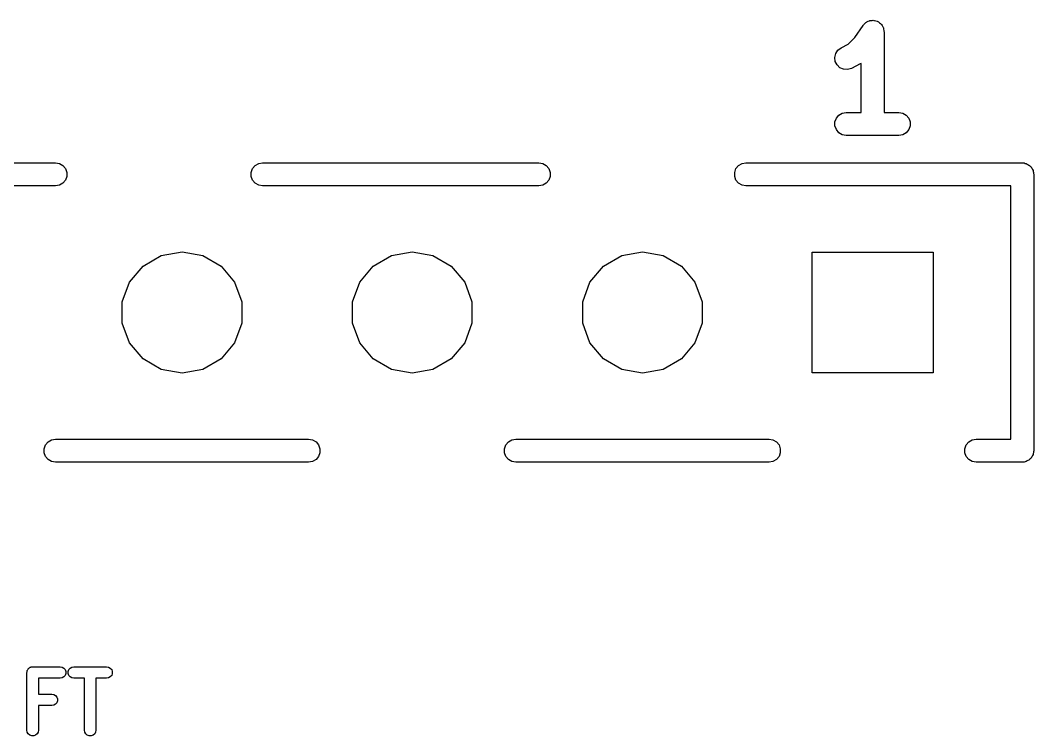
# Model space of a CAD drawing. Extents: x 128.6 to 150.7, y -110.4 to -83.5.
# Drawn here: x 140.6 to 149.4, y -89.68 to -83.46 of the extents above; entities that cross this region are included whole.
import ezdxf

# ---------------------------------------------------------------- set-up
doc = ezdxf.new("R2010")
doc.units = 0
doc.header["$MEASUREMENT"] = 0
doc.layers.add('BLACK', color=7, linetype='CONTINUOUS')

msp = doc.modelspace()

# ---------------------------------------------------------------- linework, layer by layer
at = {"layer": 'Black'}
for p, q in [((147.951, -83.4762), (147.962, -83.4721)), ((147.962, -83.4721), (147.973, -83.4669)), ((147.973, -83.4669), (147.978, -83.4662)), ((147.978, -83.4662), (147.984, -83.4643)), ((147.984, -83.4643), (147.996, -83.4643)), ((147.996, -83.4643), (148.007, -83.463)), ((148.007, -83.463), (148.013, -83.4643)), ((148.013, -83.4643), (148.018, -83.4643)), ((148.018, -83.4643), (148.03, -83.4684)), ((148.03, -83.4684), (148.041, -83.4713)), ((148.041, -83.4713), (148.046, -83.4743)), ((148.046, -83.4743), (148.051, -83.4762)), ((147.847, -83.6134), (147.918, -83.5074)), ((147.918, -83.5074), (147.922, -83.5033)), ((147.922, -83.5033), (147.924, -83.4985)), ((147.924, -83.4985), (147.934, -83.4909)), ((147.934, -83.4909), (147.942, -83.4822)), ((147.942, -83.4822), (147.947, -83.4798)), ((147.947, -83.4798), (147.951, -83.4762)), ((148.051, -83.4762), (148.06, -83.4839)), ((148.06, -83.4839), (148.07, -83.4905)), ((148.07, -83.4905), (148.073, -83.495)), ((148.073, -83.495), (148.078, -83.4985)), ((148.078, -83.4985), (148.084, -83.5089)), ((148.084, -83.5089), (148.091, -83.5185)), ((148.091, -83.5185), (148.092, -83.5238)), ((148.092, -83.5238), (148.095, -83.5286)), ((148.095, -83.5286), (148.097, -83.5404)), ((148.097, -83.5404), (148.1, -83.5518)), ((148.1, -83.5518), (148.1, -83.5574)), ((148.1, -83.5574), (148.101, -83.5628)), ((148.101, -83.5628), (148.101, -84.2628)), ((147.789, -83.6711), (147.847, -83.6134)), ((147.681, -83.7516), (147.7, -83.7226)), ((147.7, -83.7226), (147.728, -83.702)), ((147.728, -83.702), (147.789, -83.6711)), ((147.673, -83.7854), (147.681, -83.7516)), ((147.677, -83.8199), (147.673, -83.7854)), ((147.692, -83.851), (147.677, -83.8199)), ((147.717, -83.8748), (147.692, -83.851)), ((147.749, -83.8887), (147.717, -83.8748)), ((147.784, -83.8907), (147.749, -83.8887)), ((147.817, -83.8808), (147.784, -83.8907)), ((147.893, -83.8427), (147.817, -83.8808)), ((147.901, -83.8371), (147.893, -83.8427)), ((147.901, -84.2628), (147.901, -83.8371)), ((147.738, -84.2689), (147.772, -84.2628)), ((147.772, -84.2628), (147.901, -84.2628)), ((148.101, -84.2628), (148.23, -84.2628)), ((148.23, -84.2628), (148.264, -84.2689)), ((147.674, -84.3455), (147.686, -84.3128)), ((147.674, -84.3802), (147.674, -84.3455)), ((147.686, -84.3128), (147.708, -84.2862)), ((147.708, -84.2862), (147.738, -84.2689)), ((148.264, -84.2689), (148.294, -84.2862)), ((148.294, -84.2862), (148.316, -84.3128)), ((148.316, -84.3128), (148.328, -84.3455)), ((148.328, -84.3455), (148.328, -84.3802)), ((147.686, -84.4128), (147.674, -84.3802)), ((147.708, -84.4394), (147.686, -84.4128)), ((147.738, -84.4568), (147.708, -84.4394)), ((148.294, -84.4394), (148.264, -84.4568)), ((148.316, -84.4128), (148.294, -84.4394)), ((148.328, -84.3802), (148.316, -84.4128)), ((147.772, -84.4628), (147.738, -84.4568)), ((148.23, -84.4628), (147.772, -84.4628)), ((148.264, -84.4568), (148.23, -84.4628)), ((138.901, -84.7009), (140.901, -84.7009)), ((140.901, -84.7009), (140.935, -84.707)), ((140.935, -84.707), (140.965, -84.7243)), ((142.637, -84.7243), (142.667, -84.707)), ((142.667, -84.707), (142.701, -84.7009)), ((142.701, -84.7009), (145.101, -84.7009)), ((145.101, -84.7009), (145.135, -84.707)), ((145.135, -84.707), (145.165, -84.7243)), ((146.837, -84.7243), (146.867, -84.707)), ((146.867, -84.707), (146.901, -84.7009)), ((146.901, -84.7009), (149.301, -84.7009)), ((149.301, -84.7009), (149.31, -84.7024)), ((149.31, -84.7024), (149.318, -84.7024)), ((149.318, -84.7024), (149.327, -84.7054)), ((149.327, -84.7054), (149.335, -84.707)), ((149.335, -84.707), (149.343, -84.7113)), ((140.965, -84.7243), (140.988, -84.7509)), ((140.988, -84.7509), (140.999, -84.7836)), ((140.999, -84.7836), (140.999, -84.8183)), ((142.603, -84.7836), (142.614, -84.7509)), ((142.603, -84.8183), (142.603, -84.7836)), ((142.614, -84.7509), (142.637, -84.7243)), ((145.165, -84.7243), (145.188, -84.7509)), ((145.188, -84.7509), (145.199, -84.7836)), ((145.199, -84.7836), (145.199, -84.8183)), ((146.803, -84.7836), (146.814, -84.7509)), ((146.803, -84.8183), (146.803, -84.7836)), ((146.814, -84.7509), (146.837, -84.7243)), ((149.343, -84.7113), (149.351, -84.7143)), ((149.351, -84.7143), (149.358, -84.7199)), ((149.358, -84.7199), (149.365, -84.7243)), ((149.365, -84.7243), (149.371, -84.731)), ((149.371, -84.731), (149.378, -84.7366)), ((149.378, -84.7366), (149.382, -84.7442)), ((149.382, -84.7442), (149.388, -84.7509)), ((149.388, -84.7509), (149.391, -84.7591)), ((149.391, -84.7591), (149.395, -84.7667)), ((149.395, -84.7667), (149.396, -84.7753)), ((149.396, -84.7753), (149.399, -84.7836)), ((149.399, -84.7836), (149.399, -84.7923)), ((149.399, -84.7923), (149.401, -84.8009)), ((140.965, -84.8775), (140.935, -84.8949)), ((140.988, -84.8509), (140.965, -84.8775)), ((140.999, -84.8183), (140.988, -84.8509)), ((142.614, -84.8509), (142.603, -84.8183)), ((142.637, -84.8775), (142.614, -84.8509)), ((142.667, -84.8949), (142.637, -84.8775)), ((145.165, -84.8775), (145.135, -84.8949)), ((145.188, -84.8509), (145.165, -84.8775)), ((145.199, -84.8183), (145.188, -84.8509)), ((146.814, -84.8509), (146.803, -84.8183)), ((146.837, -84.8775), (146.814, -84.8509)), ((146.867, -84.8949), (146.837, -84.8775)), ((149.401, -84.8009), (149.401, -87.2009)), ((140.901, -84.9009), (138.901, -84.9009)), ((140.935, -84.8949), (140.901, -84.9009)), ((142.701, -84.9009), (142.667, -84.8949)), ((145.101, -84.9009), (142.701, -84.9009)), ((145.135, -84.8949), (145.101, -84.9009)), ((146.901, -84.9009), (146.867, -84.8949)), ((149.201, -84.9009), (146.901, -84.9009)), ((149.201, -87.1009), (149.201, -84.9009)), ((141.821, -85.5057), (142.001, -85.4739)), ((142.001, -85.4739), (142.181, -85.5057)), ((143.821, -85.5057), (144.001, -85.4739)), ((144.001, -85.4739), (144.181, -85.5057)), ((145.821, -85.5057), (146.001, -85.4739)), ((146.001, -85.4739), (146.181, -85.5057)), ((147.476, -86.5259), (147.476, -85.4759)), ((147.476, -85.4759), (148.526, -85.4759)), ((148.526, -85.4759), (148.526, -86.5259)), ((141.662, -85.5972), (141.821, -85.5057)), ((142.181, -85.5057), (142.34, -85.5972)), ((143.662, -85.5972), (143.821, -85.5057)), ((144.181, -85.5057), (144.34, -85.5972)), ((145.662, -85.5972), (145.821, -85.5057)), ((146.181, -85.5057), (146.34, -85.5972)), ((141.545, -85.7374), (141.662, -85.5972)), ((142.34, -85.5972), (142.457, -85.7374)), ((143.545, -85.7374), (143.662, -85.5972)), ((144.34, -85.5972), (144.457, -85.7374)), ((145.545, -85.7374), (145.662, -85.5972)), ((146.34, -85.5972), (146.457, -85.7374)), ((141.482, -85.9094), (141.545, -85.7374)), ((142.457, -85.7374), (142.52, -85.9094)), ((143.482, -85.9094), (143.545, -85.7374)), ((144.457, -85.7374), (144.52, -85.9094)), ((145.482, -85.9094), (145.545, -85.7374)), ((146.457, -85.7374), (146.52, -85.9094)), ((141.482, -86.0924), (141.482, -85.9094)), ((142.52, -85.9094), (142.52, -86.0924)), ((143.482, -86.0924), (143.482, -85.9094)), ((144.52, -85.9094), (144.52, -86.0924)), ((145.482, -86.0924), (145.482, -85.9094)), ((146.52, -85.9094), (146.52, -86.0924)), ((141.545, -86.2644), (141.482, -86.0924)), ((142.52, -86.0924), (142.457, -86.2644)), ((143.545, -86.2644), (143.482, -86.0924)), ((144.52, -86.0924), (144.457, -86.2644)), ((145.545, -86.2644), (145.482, -86.0924)), ((146.52, -86.0924), (146.457, -86.2644)), ((141.662, -86.4046), (141.545, -86.2644)), ((142.457, -86.2644), (142.34, -86.4046)), ((143.662, -86.4046), (143.545, -86.2644)), ((144.457, -86.2644), (144.34, -86.4046)), ((145.662, -86.4046), (145.545, -86.2644)), ((146.457, -86.2644), (146.34, -86.4046)), ((141.821, -86.4961), (141.662, -86.4046)), ((142.34, -86.4046), (142.181, -86.4961)), ((143.821, -86.4961), (143.662, -86.4046)), ((144.34, -86.4046), (144.181, -86.4961)), ((145.821, -86.4961), (145.662, -86.4046)), ((146.34, -86.4046), (146.181, -86.4961)), ((142.001, -86.5279), (141.821, -86.4961)), ((142.181, -86.4961), (142.001, -86.5279)), ((144.001, -86.5279), (143.821, -86.4961)), ((144.181, -86.4961), (144.001, -86.5279)), ((146.001, -86.5279), (145.821, -86.4961)), ((146.181, -86.4961), (146.001, -86.5279)), ((148.526, -86.5259), (147.476, -86.5259)), ((140.803, -87.1836), (140.814, -87.1509)), ((140.814, -87.1509), (140.837, -87.1243)), ((140.837, -87.1243), (140.867, -87.107)), ((140.867, -87.107), (140.901, -87.1009)), ((140.901, -87.1009), (143.101, -87.1009)), ((143.101, -87.1009), (143.135, -87.107)), ((143.135, -87.107), (143.165, -87.1243)), ((143.165, -87.1243), (143.188, -87.1509)), ((143.188, -87.1509), (143.199, -87.1836)), ((144.803, -87.1836), (144.814, -87.1509)), ((144.814, -87.1509), (144.837, -87.1243)), ((144.837, -87.1243), (144.867, -87.107)), ((144.867, -87.107), (144.901, -87.1009)), ((144.901, -87.1009), (147.101, -87.1009)), ((147.101, -87.1009), (147.135, -87.107)), ((147.135, -87.107), (147.165, -87.1243)), ((147.165, -87.1243), (147.188, -87.1509)), ((147.188, -87.1509), (147.199, -87.1836)), ((148.803, -87.1836), (148.814, -87.1509)), ((148.814, -87.1509), (148.837, -87.1243)), ((148.837, -87.1243), (148.867, -87.107)), ((148.867, -87.107), (148.901, -87.1009)), ((148.901, -87.1009), (149.201, -87.1009)), ((140.803, -87.2183), (140.803, -87.1836)), ((140.814, -87.2509), (140.803, -87.2183)), ((140.837, -87.2775), (140.814, -87.2509)), ((143.188, -87.2509), (143.165, -87.2775)), ((143.199, -87.2183), (143.188, -87.2509)), ((143.199, -87.1836), (143.199, -87.2183)), ((144.803, -87.2183), (144.803, -87.1836)), ((144.814, -87.2509), (144.803, -87.2183)), ((144.837, -87.2775), (144.814, -87.2509)), ((147.188, -87.2509), (147.165, -87.2775)), ((147.199, -87.2183), (147.188, -87.2509)), ((147.199, -87.1836), (147.199, -87.2183)), ((148.803, -87.2183), (148.803, -87.1836)), ((148.814, -87.2509), (148.803, -87.2183)), ((148.837, -87.2775), (148.814, -87.2509)), ((149.382, -87.2576), (149.378, -87.2652)), ((149.388, -87.2509), (149.382, -87.2576)), ((149.391, -87.2427), (149.388, -87.2509)), ((149.395, -87.2351), (149.391, -87.2427)), ((149.396, -87.2265), (149.395, -87.2351)), ((149.399, -87.2183), (149.396, -87.2265)), ((149.401, -87.2009), (149.399, -87.2095)), ((149.399, -87.2095), (149.399, -87.2183)), ((140.867, -87.2949), (140.837, -87.2775)), ((140.901, -87.3009), (140.867, -87.2949)), ((143.101, -87.3009), (140.901, -87.3009)), ((143.135, -87.2949), (143.101, -87.3009)), ((143.165, -87.2775), (143.135, -87.2949)), ((144.867, -87.2949), (144.837, -87.2775)), ((144.901, -87.3009), (144.867, -87.2949)), ((147.101, -87.3009), (144.901, -87.3009)), ((147.135, -87.2949), (147.101, -87.3009)), ((147.165, -87.2775), (147.135, -87.2949)), ((148.867, -87.2949), (148.837, -87.2775)), ((148.901, -87.3009), (148.867, -87.2949)), ((149.301, -87.3009), (148.901, -87.3009)), ((149.31, -87.2994), (149.301, -87.3009)), ((149.318, -87.2994), (149.31, -87.2994)), ((149.327, -87.2964), (149.318, -87.2994)), ((149.335, -87.2949), (149.327, -87.2964)), ((149.343, -87.2905), (149.335, -87.2949)), ((149.351, -87.2875), (149.343, -87.2905)), ((149.358, -87.2819), (149.351, -87.2875)), ((149.365, -87.2775), (149.358, -87.2819)), ((149.371, -87.2708), (149.365, -87.2775)), ((149.378, -87.2652), (149.371, -87.2708)), ((140.656, -89.11), (140.659, -89.1062)), ((140.656, -89.1143), (140.656, -89.11)), ((140.659, -89.1062), (140.66, -89.1021)), ((140.66, -89.1021), (140.663, -89.0988)), ((140.663, -89.0988), (140.665, -89.095)), ((140.665, -89.095), (140.668, -89.0922)), ((140.668, -89.0922), (140.671, -89.0888)), ((140.671, -89.0888), (140.675, -89.0866)), ((140.675, -89.0866), (140.678, -89.0838)), ((140.678, -89.0838), (140.682, -89.0823)), ((140.682, -89.0823), (140.686, -89.0801)), ((140.686, -89.0801), (140.691, -89.0794)), ((140.691, -89.0794), (140.695, -89.0779)), ((140.695, -89.0779), (140.699, -89.0779)), ((140.699, -89.0779), (140.703, -89.0771)), ((140.703, -89.0771), (140.941, -89.0771)), ((140.941, -89.0771), (140.959, -89.0801)), ((140.959, -89.0801), (140.974, -89.0888)), ((140.974, -89.0888), (140.985, -89.1021)), ((140.985, -89.1021), (140.991, -89.1184)), ((141.011, -89.1184), (141.017, -89.1021)), ((141.017, -89.1021), (141.028, -89.0888)), ((141.028, -89.0888), (141.043, -89.0801)), ((141.043, -89.0801), (141.061, -89.0771)), ((141.061, -89.0771), (141.346, -89.0771)), ((141.346, -89.0771), (141.363, -89.0801)), ((141.363, -89.0801), (141.378, -89.0888)), ((141.378, -89.0888), (141.39, -89.1021)), ((141.39, -89.1021), (141.395, -89.1184)), ((140.653, -89.1271), (140.654, -89.1228)), ((140.653, -89.6271), (140.653, -89.1271)), ((140.654, -89.1184), (140.656, -89.1143)), ((140.654, -89.1228), (140.654, -89.1184)), ((140.941, -89.1771), (140.753, -89.1771)), ((140.753, -89.1771), (140.753, -89.3152)), ((140.959, -89.1741), (140.941, -89.1771)), ((140.974, -89.1654), (140.959, -89.1741)), ((140.985, -89.1521), (140.974, -89.1654)), ((140.991, -89.1358), (140.985, -89.1521)), ((140.991, -89.1184), (140.991, -89.1358)), ((141.011, -89.1358), (141.011, -89.1184)), ((141.017, -89.1521), (141.011, -89.1358)), ((141.028, -89.1654), (141.017, -89.1521)), ((141.043, -89.1741), (141.028, -89.1654)), ((141.061, -89.1771), (141.043, -89.1741)), ((141.153, -89.1771), (141.061, -89.1771)), ((141.153, -89.6271), (141.153, -89.1771)), ((141.346, -89.1771), (141.253, -89.1771)), ((141.253, -89.1771), (141.253, -89.6271)), ((141.363, -89.1741), (141.346, -89.1771)), ((141.378, -89.1654), (141.363, -89.1741)), ((141.39, -89.1521), (141.378, -89.1654)), ((141.395, -89.1358), (141.39, -89.1521)), ((141.395, -89.1184), (141.395, -89.1358)), ((140.753, -89.3152), (140.87, -89.3152)), ((140.87, -89.3152), (140.887, -89.3182)), ((140.887, -89.3182), (140.902, -89.3269)), ((140.902, -89.3269), (140.913, -89.3402)), ((140.913, -89.3402), (140.919, -89.3565)), ((140.919, -89.3739), (140.913, -89.3902)), ((140.919, -89.3565), (140.919, -89.3739)), ((140.87, -89.4152), (140.753, -89.4152)), ((140.753, -89.4152), (140.753, -89.6271)), ((140.887, -89.4122), (140.87, -89.4152)), ((140.902, -89.4035), (140.887, -89.4122)), ((140.913, -89.3902), (140.902, -89.4035)), ((140.656, -89.6442), (140.653, -89.6271)), ((140.753, -89.6271), (140.75, -89.6442)), ((141.156, -89.6442), (141.153, -89.6271)), ((141.253, -89.6271), (141.25, -89.6442)), ((140.665, -89.6592), (140.656, -89.6442)), ((140.678, -89.6704), (140.665, -89.6592)), ((140.695, -89.6764), (140.678, -89.6704)), ((140.712, -89.6764), (140.695, -89.6764)), ((140.728, -89.6704), (140.712, -89.6764)), ((140.742, -89.6592), (140.728, -89.6704)), ((140.75, -89.6442), (140.742, -89.6592)), ((141.165, -89.6592), (141.156, -89.6442)), ((141.178, -89.6704), (141.165, -89.6592)), ((141.195, -89.6764), (141.178, -89.6704)), ((141.212, -89.6764), (141.195, -89.6764)), ((141.228, -89.6704), (141.212, -89.6764)), ((141.242, -89.6592), (141.228, -89.6704)), ((141.25, -89.6442), (141.242, -89.6592))]:
    msp.add_line(p, q, dxfattribs=at)

doc.saveas('drawing.dxf')
